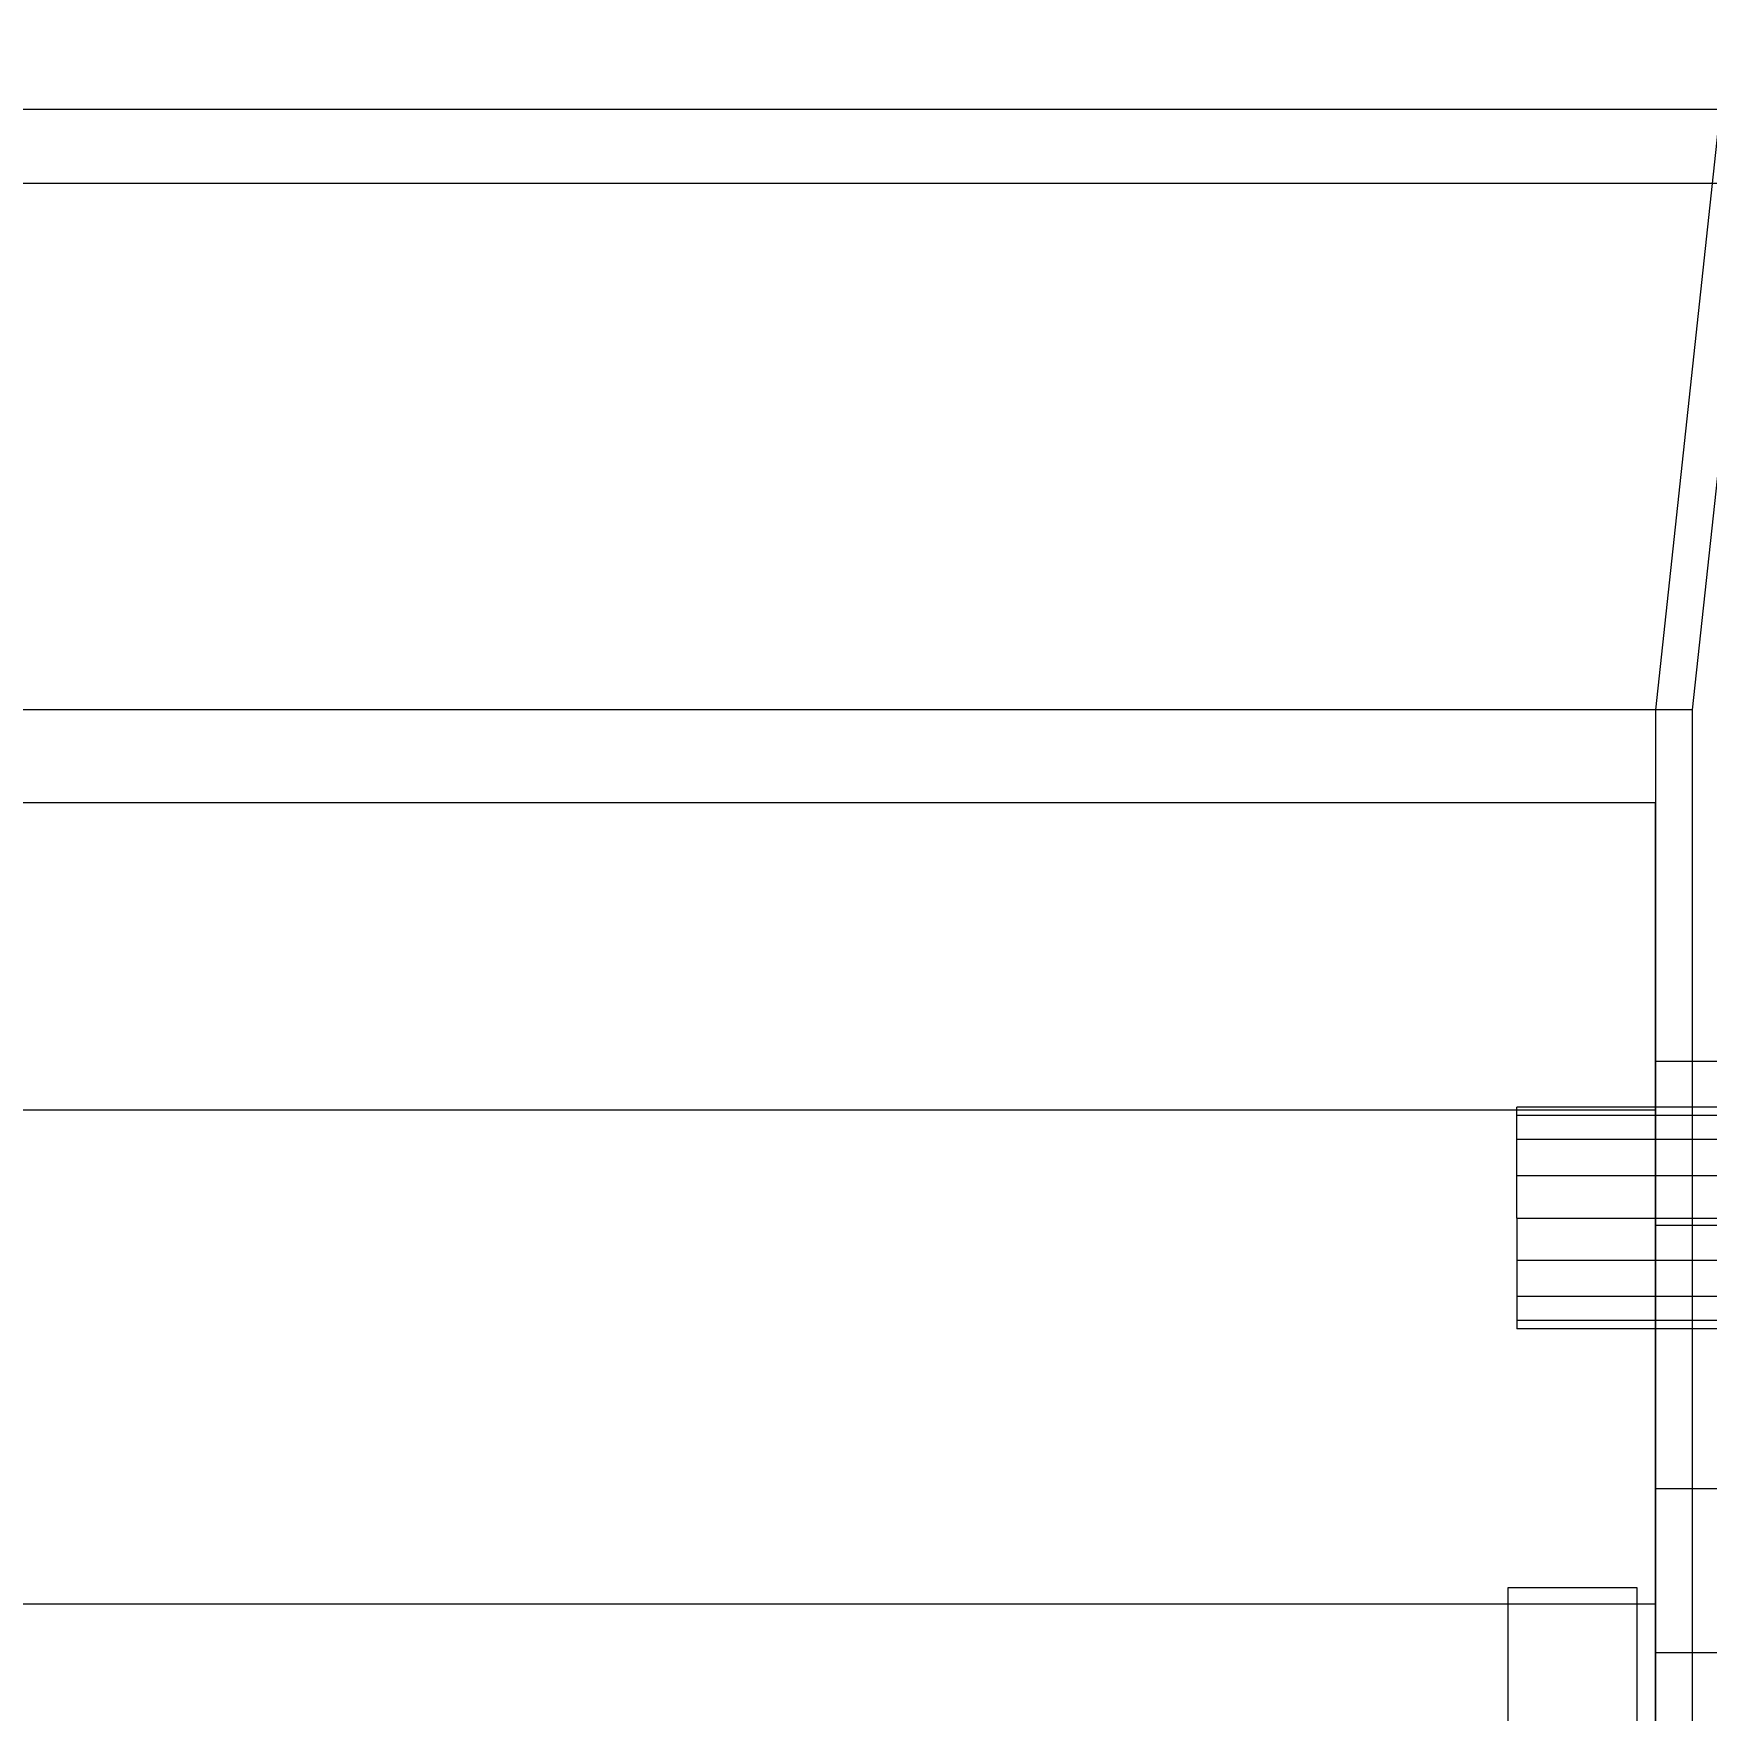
# Model space of a CAD drawing. Header units: millimetres. Extents: x -191664 to 191490, y -197311 to 10263.
# Drawn here: x 1994.5 to 2175.5, y -117073.3 to -116891.8 of the extents above; entities that cross this region are included whole.
import ezdxf

# ---------------------------------------------------------------- set-up
doc = ezdxf.new("R2010")
doc.units = ezdxf.units.MM
doc.layers.add('DET_briquetadora_frontal', color=7, linetype='Continuous', lineweight=0)
doc.layers.add('R15_COTAS_TRANSPORTE_P', color=1, linetype='Continuous', lineweight=0)
doc.dimstyles.new('PLANTA_20', dxfattribs={"dimtxt": 50, "dimasz": 30, "dimexe": 30, "dimexo": 16, "dimgap": 20, "dimtad": 1, "dimtih": 1, "dimtoh": 1, "dimdec": 1, "dimzin": 0, "dimdsep": 46, "dimcen": 0.09, "dimadec": 0, "dimazin": 0, "dimtfac": 1, "dimtdec": 4, "dimtofl": 0, "dimtmove": 0, "dimatfit": 3, "dimfxl": 1, "dimtolj": 1, "dimtzin": 0, "dimarcsym": 0})

# ---------------------------------------------------------------- blocks, each defined once
blk = doc.blocks.new('*D133')
at = {"layer": 'Defpoints', "color": 0, "transparency": 16777216}
for p in [(439.69, -194147.98), (217.89, -194406.09), (-500, -194490), (-500, -194490), (500, -194490)]:
    blk.add_point(p, dxfattribs=at)
at = {"layer": 'R15_COTAS_TRANSPORTE_P', "color": 0, "lineweight": -2, "transparency": 16777216}
blk.add_arc((-500, -194490), 722.77, 2.37834, 17.62166, dxfattribs=at)
at = {"layer": 'R15_COTAS_TRANSPORTE_P', "color": 0, "transparency": 16777216}
for points in [[(184.12, -194272.81), (193.59, -194269.58), (179.18, -194242.8)], [(227.15, -194459.9), (217.15, -194460.11), (222.77, -194490)]]:
    blk.add_solid(points, dxfattribs=at)

msp = doc.modelspace()

# ---------------------------------------------------------------- linework, layer by layer
at = {"layer": 'DET_briquetadora_frontal', "color": 8, "true_color": 0x6f7d84}
for p, q in [((1799, -116900), (2181, -116900)), ((1803, -116900), (2177, -116900)), ((2177, -116900), (2170, -116965)), ((2174, -116965), (2181, -116900)), ((1799, -116908), (2181, -116908)), ((2170, -116965), (1810, -116965)), ((2174, -116965), (2170, -116965)), ((2170, -116965), (2170, -117120)), ((2174, -117120), (2174, -116965))]:
    msp.add_line(p, q, dxfattribs=at)
at = {"layer": 'DET_briquetadora_frontal', "color": 253, "true_color": 0xa8b8bb}
msp.add_line((1800, -116900), (2180, -116900), dxfattribs=at)
at = {"layer": 'DET_briquetadora_frontal', "color": 9, "true_color": 0xb9c3c2}
for p, q in [((2170, -116975.05), (1810, -116975.05)), ((2170, -116975.05), (2170, -116978.23)), ((2170, -116977.75), (2170, -116975.05)), ((2170, -116981.33), (2170, -116975.7)), ((2170, -116975.7), (2170, -116975.88)), ((2170, -116975.88), (2170, -116981.85)), ((2170, -116986.06), (2170, -116977.75)), ((2170, -116978.23), (2170, -116986.96)), ((2170, -116992.22), (2170, -116981.33)), ((2170, -116981.85), (2170, -116993.03)), ((2170, -116999.16), (2170, -116986.06)), ((2170, -116986.96), (2170, -117000.41)), ((2170, -117007.3), (2170, -116992.22)), ((2170, -116993.03), (2170, -117008.33)), ((2170, -117015.78), (2170, -116999.16)), ((2170, -117000.41), (2170, -117017.24)), ((2450, -117003.05), (2170, -117003.05)), ((2170, -117003.05), (2170, -117006.4)), ((2170, -117006.04), (2170, -117003.05)), ((2170, -117003.95), (2170, -117003.76)), ((2170, -117003.76), (2170, -117009.78)), ((2170, -117010.29), (2170, -117003.95)), ((2170, -117014.78), (2170, -117006.04)), ((2170, -117006.4), (2170, -117015.42)), ((2170, -117008.33), (1810, -117008.33)), ((2170, -117025.09), (2170, -117007.3)), ((2170, -117008.33), (2170, -117026.23)), ((2170, -117009.78), (2170, -117020.8)), ((2170, -117021.54), (2170, -117010.29)), ((2170, -117027.53), (2170, -117014.78)), ((2170, -117015.42), (2170, -117028.33)), ((2170, -117034.28), (2170, -117015.78)), ((2170, -117017.24), (2170, -117035.82)), ((2450, -117020.8), (2170, -117020.8)), ((2170, -117020.8), (2170, -117034.64)), ((2170, -117035.46), (2170, -117021.54)), ((2170, -117043.86), (2170, -117025.09)), ((2170, -117026.23), (2170, -117045.01)), ((2170, -117041.77), (2170, -117027.53)), ((2170, -117028.33), (2170, -117042.57)), ((2170, -117052.86), (2170, -117034.28)), ((2170, -117034.64), (2170, -117048.56)), ((2170, -117049.3), (2170, -117035.46)), ((2170, -117035.82), (2170, -117054.32)), ((2170, -117054.68), (2170, -117041.77)), ((2170, -117042.57), (2170, -117055.32)), ((2170, -117061.77), (2170, -117043.86)), ((2170, -117045.01), (2170, -117062.8)), ((2170, -117048.56), (2170, -117059.81)), ((2170, -117060.32), (2170, -117049.3)), ((2450, -117049.3), (2170, -117049.3)), ((2170, -117069.69), (2170, -117052.86)), ((2170, -117054.32), (2170, -117070.94)), ((2170, -117063.7), (2170, -117054.68)), ((2170, -117055.32), (2170, -117064.06)), ((2154, -117060), (2154, -117140)), ((2168, -117060), (2154, -117060)), ((2168, -117140), (2168, -117060)), ((2170, -117059.81), (2170, -117066.15)), ((2170, -117066.34), (2170, -117060.32)), ((2170, -117061.77), (1810, -117061.77)), ((2170, -117077.07), (2170, -117061.77)), ((2170, -117062.8), (2170, -117077.88)), ((2170, -117067.05), (2170, -117063.7)), ((2170, -117064.06), (2170, -117067.05)), ((2170, -117066.15), (2170, -117066.34)), ((2450, -117067.05), (2170, -117067.05)), ((2170, -117083.13), (2170, -117069.69)), ((2170, -117070.94), (2170, -117084.04))]:
    msp.add_line(p, q, dxfattribs=at)
at = {"layer": 'DET_briquetadora_frontal', "color": 9, "true_color": 0xb7c1c4}
for p, q in [((2155, -117008.91), (2155, -117008)), ((2255, -117008), (2155, -117008)), ((2155, -117011.51), (2155, -117008.91)), ((2255, -117008.91), (2155, -117008.91)), ((2155, -117015.41), (2155, -117011.51)), ((2255, -117011.51), (2155, -117011.51)), ((2155, -117020), (2155, -117015.41)), ((2255, -117015.41), (2155, -117015.41)), ((2155, -117020), (2155, -117024.59)), ((2155, -117020), (2255, -117020)), ((2155, -117024.59), (2155, -117028.49)), ((2255, -117024.59), (2155, -117024.59)), ((2155, -117028.49), (2155, -117031.09)), ((2255, -117028.49), (2155, -117028.49)), ((2155, -117031.09), (2155, -117032)), ((2255, -117031.09), (2155, -117031.09)), ((2255, -117032), (2155, -117032))]:
    msp.add_line(p, q, dxfattribs=at)

# ---------------------------------------------------------------- dimensions: what is measured, and where the dimension line sits
at = {"layer": 'R15_COTAS_TRANSPORTE_P'}
dim = msp.add_angular_dim_2l(base=(217.89, -194406.09), line1=((-500, -194490), (500, -194490)), line2=((-500, -194490), (439.69, -194147.98)), dimstyle='PLANTA_20', dxfattribs=at)
dim.commit()
dim.dimension.update_dxf_attribs({"geometry": '*D133', "text_midpoint": (191490.46, -33543.69)})

doc.saveas('drawing.dxf')
